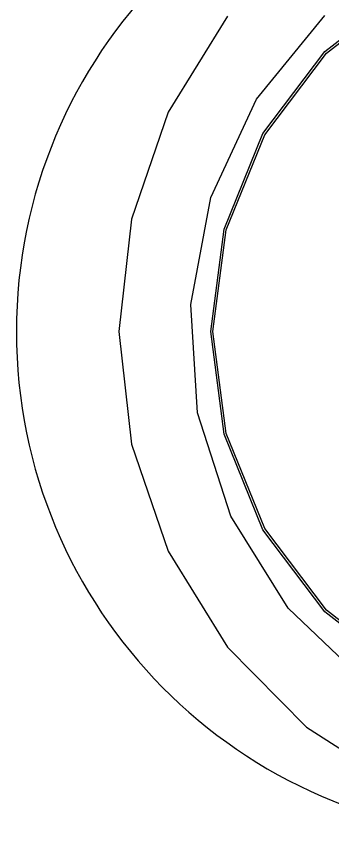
# Model space of a CAD drawing. Header units: millimetres. Extents: x 10 to 584, y 10 to 410.
# Drawn here: x 259.659 to 259.951, y 78.46 to 79.217 of the extents above; entities that cross this region are included whole.
import ezdxf

# ---------------------------------------------------------------- set-up
doc = ezdxf.new("R2010")
doc.units = ezdxf.units.MM

msp = doc.modelspace()

# ---------------------------------------------------------------- linework, layer by layer
at = {"color": 7, "linetype": 'Continuous', "lineweight": 25, "flags": 128}
for points in [[(260.37786, 79.24306), (260.45238, 79.185), (260.50956, 79.10933), (260.5455, 79.02121), (260.55776, 78.92665), (260.5455, 78.83209), (260.50956, 78.74397), (260.45238, 78.6683), (260.37786, 78.61024), (260.29108, 78.57374), (260.19795, 78.56129), (260.10483, 78.57374), (260.01805, 78.61024), (259.94353, 78.6683), (259.88635, 78.74397), (259.85041, 78.83209), (259.83815, 78.92665), (259.85041, 79.02121), (259.88635, 79.10933), (259.94353, 79.185), (260.01805, 79.24306)], [(260.37686, 79.24131), (260.45097, 79.18357), (260.50783, 79.10832), (260.54358, 79.02069), (260.55577, 78.92665), (260.54358, 78.83261), (260.50783, 78.74498), (260.45097, 78.66974), (260.37686, 78.61199), (260.29056, 78.5757), (260.19795, 78.56332), (260.10534, 78.5757), (260.01905, 78.61199), (259.94494, 78.66974), (259.88808, 78.74498), (259.85233, 78.83261), (259.84014, 78.92665), (259.85233, 79.02069), (259.88808, 79.10832), (259.94494, 79.18357), (260.01905, 79.24131)], [(259.85369, 79.21761), (259.79894, 79.12913), (259.76495, 79.03049), (259.75343, 78.92665), (259.76495, 78.82281), (259.79894, 78.72417), (259.85369, 78.63569), (259.92646, 78.5618), (260.0136, 78.5062), (260.11074, 78.47169), (260.213, 78.45998)], [(260.48266, 79.21824), (260.5456, 79.14098), (260.58765, 79.05026), (260.60615, 78.95177), (260.59995, 78.8517), (260.56944, 78.75634), (260.51653, 78.67168), (260.44454, 78.60304), (260.35802, 78.55474), (260.26238, 78.5298), (260.16363, 78.5298), (260.06799, 78.55474), (259.98146, 78.60304), (259.90948, 78.67168), (259.85657, 78.75634), (259.82606, 78.8517), (259.81986, 78.95177), (259.83836, 79.05026), (259.8804, 79.14098), (259.94335, 79.21824)]]:
    msp.add_lwpolyline(points, dxfattribs=at)
at = {"color": 7, "linetype": 'Continuous', "lineweight": 25}
msp.add_arc((260.12561, 78.92665), 0.4667, 90.64039, 269.35961, dxfattribs=at)

doc.saveas('drawing.dxf')
